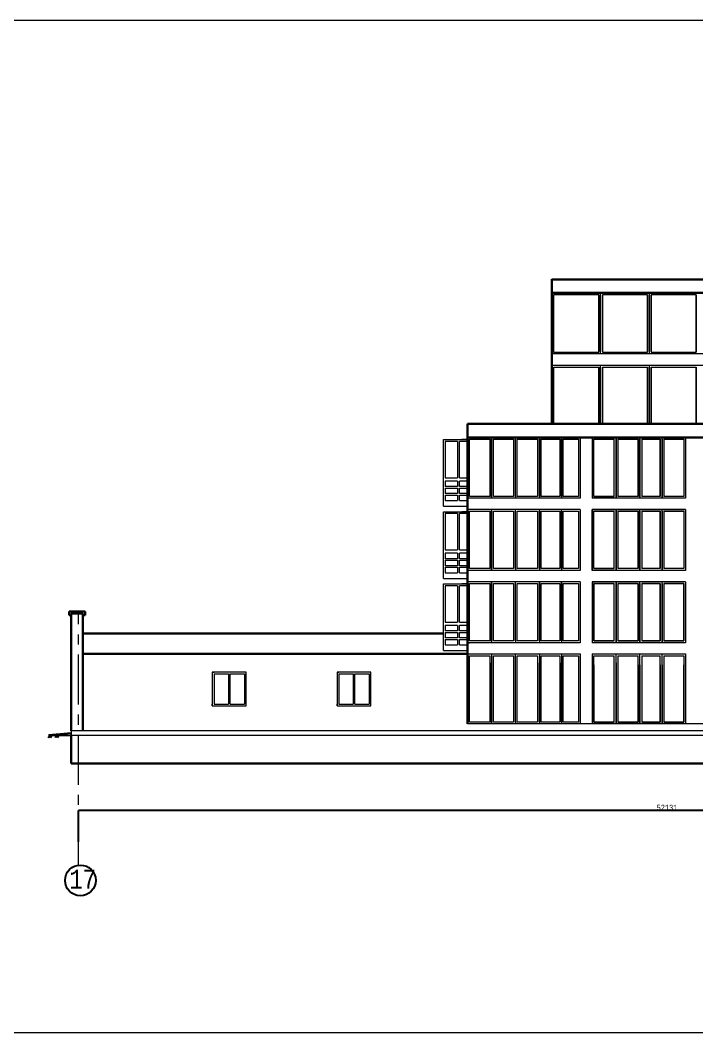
# Model space of a CAD drawing. Header units: millimetres. Extents: x -689206 to 4969298, y -1019800 to 703299.
# Drawn here: x 783052 to 813022, y -754220 to -709365 of the extents above; entities that cross this region are included whole.
import ezdxf

# ---------------------------------------------------------------- set-up
doc = ezdxf.new("R2010")
doc.units = ezdxf.units.MM
doc.linetypes.add('осеваяX2', pattern=[101.6, 63.5, -12.7, 12.7, -12.7])
doc.layers.add('РАЗМЕРЫ', color=7, linetype='Continuous', lineweight=9)
doc.layers.add('разрез2-2', color=7, linetype='Continuous')
doc.layers.add('сетка', color=104, linetype='Continuous')
doc.styles.add('Аннотативный', font='isocteur.ttf', dxfattribs={"width": 0.7, "height": 250})
doc.dimstyles.new('Аннотативный', dxfattribs={"dimscale": 0, "dimtxt": 250, "dimasz": 100, "dimexe": 1.25, "dimexo": 0.625, "dimtad": 1, "dimdec": 0, "dimtxsty": 'Аннотативный', "dimblk": 'ARCHTICK', "dimcen": 2.5, "dimadec": 0, "dimazin": 0, "dimtfac": 1, "dimtdec": 0, "dimtmove": 0, "dimatfit": 3, "dimfxl": 1, "dimarcsym": 0})

# ---------------------------------------------------------------- blocks, each defined once
blk = doc.blocks.new('_ArchTick')
at = {"color": 0, "linetype": 'ByBlock', "const_width": 0.15}
blk.add_lwpolyline([(-0.5, -0.5), (0.5, 0.5)], dxfattribs=at)
blk = doc.blocks.new('*D4719')
at = {"layer": 'Defpoints', "color": 0, "lineweight": 5, "ltscale": 35, "transparency": 16777216}
for p in [(785639, -744375), (785639, -745763), (837770, -745763)]:
    blk.add_point(p, dxfattribs=at)
at = {"layer": 'РАЗМЕРЫ', "color": 0, "lineweight": -2, "ltscale": 35, "transparency": 16777216}
for p, q in [((785639, -745762), (785639, -744374)), ((837770, -744375), (785639, -744375)), ((837770, -745762), (837770, -744374))]:
    blk.add_line(p, q, dxfattribs=at)
at = {"layer": 'РАЗМЕРЫ', "color": 0, "lineweight": -2, "ltscale": 35, "transparency": 16777216, "xscale": 100, "yscale": 100, "zscale": 100, "rotation": 180}
blk.add_blockref('_ArchTick', (785639, -744375), dxfattribs=at)
at = {"layer": 'РАЗМЕРЫ', "color": 0, "lineweight": -2, "ltscale": 35, "transparency": 16777216, "xscale": 100, "yscale": 100, "zscale": 100}
blk.add_blockref('_ArchTick', (837770, -744375), dxfattribs=at)
at = {"layer": 'РАЗМЕРЫ', "color": 0, "lineweight": 5, "ltscale": 35, "transparency": 16777216, "insert": (811704, -744249), "char_height": 250, "attachment_point": 5, "style": 'Аннотативный'}
blk.add_mtext('52131', dxfattribs=at)

msp = doc.modelspace()

# ---------------------------------------------------------------- linework, layer by layer
at = {"layer": 'РАЗМЕРЫ', "lineweight": 30, "ltscale": 35}
for p, q in [((806603, -727239.6), (806603, -720839.6)), ((806603, -720847.4), (838079.8, -720847.4)), ((806603, -721447.4), (837569.8, -721447.4)), ((802870.3, -727848.6), (802870.3, -727239.6)), ((802870.3, -727239.6), (830040.4, -727239.6)), ((802870.3, -727848.6), (830040.4, -727839.6)), ((802870.3, -740539.6), (802870.3, -727848.6)), ((785824.3, -735639.6), (785314.3, -735639.6)), ((785314.3, -735639.6), (785314.3, -736539.6)), ((785824.3, -736539.6), (785824.3, -735639.6)), ((785314.3, -736539.6), (785314.3, -740839.6)), ((785824.3, -736539.6), (785824.3, -740839.6)), ((801800.3, -736539.6), (785824.3, -736539.6)), ((785824.3, -736839.6), (785824.3, -736639.6)), ((785824.3, -740539.6), (785824.3, -737439.6)), ((785824.3, -737439.6), (802870.3, -737439.6)), ((785314.3, -742291.3), (785314.3, -741039.6)), ((785314.3, -742291.3), (838079.8, -742291.3))]:
    msp.add_line(p, q, dxfattribs=at)
at = {"layer": 'РАЗМЕРЫ', "lineweight": 5, "ltscale": 35}
for p, q in [((806603, -724147.4), (806603, -721447.4)), ((806603, -721447.4), (807124.2, -721447.4)), ((808683, -721527.4), (806683, -721527.4)), ((806683, -721527.4), (806683, -724067.4)), ((808683, -724067.4), (808683, -721527.4)), ((808683, -721527.4), (808683, -724039.6)), ((808683, -724067.4), (808683, -721527.4)), ((808763, -724147.4), (808763, -721447.4)), ((808763, -721527.4), (808763, -724039.6)), ((810843.2, -721527.4), (808843, -721527.4)), ((808843, -721527.4), (808843, -724067.4)), ((810843.2, -721527.4), (810843.2, -724039.6)), ((810843.2, -721527.4), (810843.2, -724039.6)), ((810843.2, -724067.4), (810843.2, -721527.4)), ((810923.2, -724147.4), (810923.2, -721447.4)), ((810923.2, -721527.4), (810923.2, -724039.6)), ((813003.2, -721527.4), (811003.2, -721527.4)), ((811003.2, -721527.4), (811003.2, -724067.4)), ((813003.2, -721527.4), (813003.2, -724067.4)), ((813003.2, -721527.4), (813003.2, -724067.4)), ((813003.2, -721527.4), (813003.2, -724067.4)), ((813003.2, -724067.4), (813003.2, -721527.4)), ((806603, -724147.4), (806603, -724067.4)), ((826276.1, -724147.4), (806603, -724147.4)), ((806683, -724067.4), (808683, -724067.4)), ((806683, -724067.4), (808683, -724067.4)), ((808843, -724067.4), (810843.2, -724067.4)), ((811003.2, -724067.4), (813003.2, -724067.4)), ((811003.2, -724067.4), (811054.5, -724067.4)), ((806603, -727239.6), (806603.2, -724647.4)), ((806603.2, -724647.4), (826276.1, -724647.4)), ((806683.2, -727239.6), (806683.2, -724727.4)), ((806683.2, -724727.4), (808683.2, -724727.4)), ((806683.2, -724727.4), (808683.2, -724727.4)), ((808683.2, -724727.4), (808683.2, -727239.6)), ((808683.2, -727239.6), (808683.2, -724727.4)), ((808763.2, -727239.6), (808763.2, -724647.4)), ((808763.2, -724727.4), (808763.2, -727239.6)), ((808843.2, -724727.4), (810843.2, -724727.4)), ((808843.2, -724727.4), (808843.2, -727239.6)), ((808843.2, -724727.4), (810843.2, -724727.4)), ((810843.2, -724727.4), (810843.2, -727239.6)), ((810843.2, -724727.4), (810843.2, -727239.6)), ((810843.2, -727239.6), (810843.2, -724727.4)), ((810923.2, -727239.6), (810923.2, -724647.4)), ((810923.2, -724727.4), (810923.2, -727239.6)), ((811003.2, -724727.4), (813003.2, -724727.4)), ((811003.2, -724727.4), (811003.2, -727239.6)), ((811003.2, -724727.4), (813003.2, -724727.4)), ((813003.2, -724727.4), (813003.2, -727239.6)), ((813003.2, -724727.4), (813003.2, -727239.6)), ((813003.2, -724727.4), (813003.2, -727239.6)), ((813003.2, -727239.6), (813003.2, -724727.4)), ((801800.3, -730639.6), (801800.3, -727939.6)), ((801800.3, -727939.6), (802870.3, -727939.6)), ((802870.3, -727939.6), (802620.3, -727939.6)), ((802950.3, -730459.6), (802950.3, -727919.6)), ((802950.3, -727919.6), (803850.3, -727919.6)), ((802950.3, -727919.6), (803850.3, -727919.6)), ((803850.3, -727919.6), (803850.3, -730459.6)), ((803930.3, -730459.6), (803930.3, -727839.6)), ((803930.3, -727839.6), (803930.3, -730539.6)), ((804010.3, -727919.6), (804910.3, -727919.6)), ((804010.3, -730459.6), (804010.3, -727919.6)), ((804010.3, -727919.6), (804910.3, -727919.6)), ((804910.3, -727919.6), (804910.3, -730459.6)), ((804910.3, -727919.6), (804910.3, -730459.6)), ((804990.3, -730459.6), (804990.3, -727839.6)), ((805070.3, -727919.6), (805970.3, -727919.6)), ((805070.3, -730459.6), (805070.3, -727919.6)), ((805070.3, -727919.6), (805970.3, -727919.6)), ((805970.3, -727919.6), (805970.3, -730459.6)), ((805970.3, -727919.6), (805970.3, -730459.6)), ((806050.3, -730459.6), (806050.3, -727839.6)), ((806050.3, -727839.6), (806050.3, -730539.6)), ((806130.3, -727919.6), (806950.3, -727919.6)), ((806130.3, -730459.6), (806130.3, -727919.6)), ((806130.3, -727919.6), (806950.3, -727919.6)), ((806603.2, -727847.4), (806603.2, -727847.4)), ((806950.3, -727919.6), (806950.3, -730459.6)), ((806950.3, -727919.6), (806950.3, -730459.6)), ((806950.3, -727919.6), (806950.3, -730459.6)), ((807030.3, -730459.6), (807030.3, -727839.6)), ((807030.3, -727839.6), (807030.3, -730539.6)), ((807030.3, -727919.6), (807030.3, -730459.6)), ((807110.3, -727919.6), (807781.3, -727919.6)), ((807110.3, -730459.6), (807110.3, -727919.6)), ((807781.3, -727919.6), (807781.3, -730459.6)), ((807861.3, -727839.6), (807861.3, -730539.6)), ((808387.5, -727846.8), (808387.5, -730539.6)), ((808467.5, -730459.6), (808467.5, -727919.6)), ((808467.5, -727919.6), (809367.5, -727919.6)), ((809367.5, -730459.6), (809367.5, -727919.6)), ((809447.5, -730539.6), (809447.5, -727839.6)), ((809447.5, -727839.6), (809447.5, -727919.6)), ((809447.5, -727919.6), (809447.5, -730539.6)), ((809527.5, -727919.6), (810427.5, -727919.6)), ((809527.5, -727919.6), (809527.5, -730459.6)), ((809527.5, -727919.6), (810427.5, -727919.6)), ((810427.5, -727919.6), (810427.5, -730459.6)), ((810427.5, -730459.6), (810427.5, -727919.6)), ((810507.5, -730539.6), (810507.5, -727839.6)), ((810507.5, -727919.6), (810507.5, -730539.6)), ((810587.5, -727919.6), (811407.5, -727919.6)), ((810587.5, -727919.6), (810587.5, -730459.6)), ((810587.5, -727919.6), (811407.5, -727919.6)), ((811407.5, -727919.6), (811407.5, -730459.6)), ((811407.5, -730459.6), (811407.5, -727919.6)), ((811487.5, -730539.6), (811487.5, -727839.6)), ((811487.5, -727919.6), (811487.5, -730459.6)), ((811487.5, -727919.6), (811487.5, -730539.6)), ((811567.5, -727919.6), (812450.4, -727919.6)), ((811567.5, -727919.6), (811567.5, -730459.6)), ((812450.4, -727919.6), (812450.4, -730459.6)), ((812530.6, -727845.4), (812530.6, -730539.6)), ((802429.6, -728019.6), (801880.3, -728019.6)), ((801880.3, -728019.6), (801880.3, -729629.6)), ((802429.6, -728019.6), (802429.6, -729629.6)), ((802870.3, -728019.6), (802509.6, -728019.6)), ((802509.6, -729629.6), (802509.6, -728019.6)), ((801880.3, -729629.6), (802429.6, -729629.6)), ((801880.3, -729779.6), (801880.3, -730019.6)), ((802429.6, -729779.6), (801880.3, -729779.6)), ((802429.6, -729779.6), (802429.6, -730019.6)), ((802509.6, -729629.6), (802870.3, -729629.6)), ((802870.3, -729779.6), (802509.6, -729779.6)), ((802509.6, -730019.6), (802509.6, -729779.6)), ((802429.6, -730019.6), (801880.3, -730019.6)), ((801880.3, -730089.6), (801880.3, -730329.6)), ((801880.3, -730089.6), (802429.6, -730089.6)), ((802429.6, -730089.6), (802429.6, -730329.6)), ((802870.3, -730019.6), (802509.6, -730019.6)), ((802509.6, -730089.6), (802870.3, -730089.6)), ((802509.6, -730329.6), (802509.6, -730089.6)), ((801800.3, -730889.6), (801800.3, -730639.6)), ((802429.6, -730329.6), (801880.3, -730329.6)), ((801880.3, -730399.6), (801880.3, -730639.6)), ((801880.3, -730399.6), (802429.6, -730399.6)), ((801880.3, -730639.6), (802429.6, -730639.6)), ((802429.6, -730399.6), (802429.6, -730639.6)), ((802870.3, -730329.6), (802509.6, -730329.6)), ((802509.6, -730399.6), (802870.3, -730399.6)), ((802509.6, -730639.6), (802509.6, -730399.6)), ((802509.6, -730639.6), (802870.3, -730639.6)), ((802870.3, -731039.6), (802870.3, -730539.6)), ((807861.3, -730539.6), (802870.3, -730539.6)), ((803850.3, -730459.6), (802950.3, -730459.6)), ((803930.3, -730539.6), (803930.3, -730459.6)), ((804910.3, -730459.6), (804010.3, -730459.6)), ((804990.3, -730459.6), (804990.3, -730539.6)), ((805970.3, -730459.6), (805070.3, -730459.6)), ((806950.3, -730459.6), (806130.3, -730459.6)), ((807781.3, -730459.6), (807110.3, -730459.6)), ((812530.6, -730539.6), (808387.5, -730539.6)), ((809367.5, -730459.6), (808467.5, -730459.6)), ((808467.5, -730459.6), (809367.5, -730459.6)), ((810427.5, -730459.6), (809527.5, -730459.6)), ((811407.5, -730459.6), (810587.5, -730459.6)), ((812450.4, -730459.6), (811567.5, -730459.6)), ((801800.3, -730889.6), (802870.3, -730889.6)), ((801800.3, -733839.6), (801800.3, -731139.6)), ((801800.3, -731139.6), (802870.3, -731139.6)), ((802870.3, -731139.6), (802620.3, -731139.6)), ((807861.3, -731041.7), (802870.3, -731041.7)), ((802950.3, -733659.6), (802950.3, -731119.6)), ((802950.3, -731119.6), (803850.3, -731119.6)), ((802950.3, -731119.6), (803850.3, -731119.6)), ((803850.3, -731119.6), (803850.3, -733659.6)), ((803930.3, -733659.6), (803930.3, -731039.6)), ((803930.3, -731039.6), (803930.3, -733739.6)), ((804010.3, -731119.6), (804910.3, -731119.6)), ((804010.3, -733659.6), (804010.3, -731119.6)), ((804010.3, -731119.6), (804910.3, -731119.6)), ((804910.3, -731119.6), (804910.3, -733659.6)), ((804910.3, -731119.6), (804910.3, -733659.6)), ((804990.3, -733659.6), (804990.3, -731039.6)), ((805070.3, -731119.6), (805970.3, -731119.6)), ((805070.3, -733659.6), (805070.3, -731119.6)), ((805070.3, -731119.6), (805970.3, -731119.6)), ((805970.3, -731119.6), (805970.3, -733659.6)), ((805970.3, -731119.6), (805970.3, -733659.6)), ((806050.3, -733659.6), (806050.3, -731039.6)), ((806050.3, -731039.6), (806050.3, -733739.6)), ((806130.3, -731119.6), (806950.3, -731119.6)), ((806130.3, -733659.6), (806130.3, -731119.6)), ((806130.3, -731119.6), (806950.3, -731119.6)), ((806950.3, -731119.6), (806950.3, -733659.6)), ((806950.3, -731119.6), (806950.3, -733659.6)), ((806950.3, -731119.6), (806950.3, -733659.6)), ((807030.3, -733659.6), (807030.3, -731039.6)), ((807030.3, -731039.6), (807030.3, -733739.6)), ((807030.3, -731119.6), (807030.3, -733659.6)), ((807110.3, -731119.6), (807781.3, -731119.6)), ((807110.3, -733659.6), (807110.3, -731119.6)), ((807781.3, -731119.6), (807781.3, -733659.6)), ((807861.3, -731041.7), (807861.3, -733739.6)), ((812530.6, -731041.7), (808387.5, -731041.7)), ((808387.5, -731041.7), (808387.5, -733739.6)), ((808387.5, -731041.7), (812530.6, -731041.7)), ((808387.5, -733739.6), (808387.5, -731041.7)), ((808467.5, -733659.6), (808467.5, -731119.6)), ((808467.5, -731119.6), (809367.5, -731119.6)), ((809367.5, -733659.6), (809367.5, -731119.6)), ((809447.5, -733739.6), (809447.5, -731039.6)), ((809447.5, -731039.6), (809447.5, -731119.6)), ((809447.5, -731119.6), (809447.5, -733739.6)), ((809527.5, -731119.6), (810427.5, -731119.6)), ((809527.5, -731119.6), (809527.5, -733659.6)), ((809527.5, -731119.6), (810427.5, -731119.6)), ((810427.5, -731119.6), (810427.5, -733659.6)), ((810427.5, -733659.6), (810427.5, -731119.6)), ((810507.5, -733739.6), (810507.5, -731039.6)), ((810507.5, -731119.6), (810507.5, -733739.6)), ((810587.5, -731119.6), (811407.5, -731119.6)), ((810587.5, -731119.6), (810587.5, -733659.6)), ((810587.5, -731119.6), (811407.5, -731119.6)), ((811407.5, -731119.6), (811407.5, -733659.6)), ((811407.5, -733659.6), (811407.5, -731119.6)), ((811487.5, -733739.6), (811487.5, -731039.6)), ((811487.5, -731119.6), (811487.5, -733659.6)), ((811487.5, -731119.6), (811487.5, -733739.6)), ((811567.5, -731119.6), (812450.4, -731119.6)), ((811567.5, -731119.6), (811567.5, -733659.6)), ((812450.4, -731119.6), (812450.4, -733659.6)), ((812530.6, -731041.7), (812530.6, -733739.6)), ((812530.6, -731041.7), (812530.6, -733739.6)), ((802429.6, -731219.6), (801880.3, -731219.6)), ((801880.3, -731219.6), (801880.3, -732829.6)), ((802429.6, -731219.6), (802429.6, -732829.6)), ((802870.3, -731219.6), (802509.6, -731219.6)), ((802509.6, -732829.6), (802509.6, -731219.6)), ((801880.3, -732829.6), (802429.6, -732829.6)), ((802509.6, -732829.6), (802870.3, -732829.6)), ((801880.3, -732979.6), (801880.3, -733219.6)), ((802429.6, -732979.6), (801880.3, -732979.6)), ((802429.6, -733219.6), (801880.3, -733219.6)), ((801880.3, -733289.6), (801880.3, -733529.6)), ((801880.3, -733289.6), (802429.6, -733289.6)), ((802429.6, -732979.6), (802429.6, -733219.6)), ((802429.6, -733289.6), (802429.6, -733529.6)), ((802870.3, -732979.6), (802509.6, -732979.6)), ((802509.6, -733219.6), (802509.6, -732979.6)), ((802870.3, -733219.6), (802509.6, -733219.6)), ((802509.6, -733289.6), (802870.3, -733289.6)), ((802509.6, -733529.6), (802509.6, -733289.6)), ((802429.6, -733529.6), (801880.3, -733529.6)), ((801880.3, -733599.6), (801880.3, -733839.6)), ((801880.3, -733599.6), (802429.6, -733599.6)), ((802429.6, -733599.6), (802429.6, -733839.6)), ((802870.3, -733529.6), (802509.6, -733529.6)), ((802509.6, -733599.6), (802870.3, -733599.6)), ((802509.6, -733839.6), (802509.6, -733599.6)), ((802870.3, -734239.6), (802870.3, -733739.6)), ((807861.3, -733739.6), (802870.3, -733739.6)), ((803850.3, -733659.6), (802950.3, -733659.6)), ((803930.3, -733739.6), (803930.3, -733659.6)), ((804910.3, -733659.6), (804010.3, -733659.6)), ((804990.3, -733659.6), (804990.3, -733739.6)), ((805970.3, -733659.6), (805070.3, -733659.6)), ((806950.3, -733659.6), (806130.3, -733659.6)), ((807781.3, -733659.6), (807110.3, -733659.6)), ((812530.6, -733739.6), (808387.5, -733739.6)), ((812530.6, -733739.6), (808387.5, -733739.6)), ((809367.5, -733659.6), (808467.5, -733659.6)), ((808467.5, -733659.6), (809367.5, -733659.6)), ((810427.5, -733659.6), (809527.5, -733659.6)), ((811407.5, -733659.6), (810587.5, -733659.6)), ((812450.4, -733659.6), (811567.5, -733659.6)), ((801800.3, -734089.6), (801800.3, -733839.6)), ((801800.3, -734089.6), (802870.3, -734089.6)), ((801880.3, -733839.6), (802429.6, -733839.6)), ((802509.6, -733839.6), (802870.3, -733839.6)), ((807861.3, -734239.6), (802870.3, -734239.6)), ((803930.3, -736859.6), (803930.3, -734239.6)), ((803930.3, -734239.6), (803930.3, -736939.6)), ((804990.3, -736859.6), (804990.3, -734239.6)), ((806050.3, -736859.6), (806050.3, -734239.6)), ((806050.3, -734239.6), (806050.3, -736939.6)), ((807030.3, -736859.6), (807030.3, -734239.6)), ((807030.3, -734239.6), (807030.3, -736939.6)), ((807861.3, -734239.6), (807861.3, -736939.6)), ((812530.6, -734239.6), (808387.5, -734239.6)), ((808387.5, -734239.6), (808387.5, -736939.6)), ((808387.5, -734239.6), (808467.5, -734239.6)), ((808387.5, -734239.6), (808467.5, -734239.6)), ((809447.5, -736939.6), (809447.5, -734239.6)), ((809447.5, -734239.6), (809447.5, -734319.6)), ((810507.5, -736939.6), (810507.5, -734239.6)), ((811487.5, -736939.6), (811487.5, -734239.6)), ((812530.6, -734239.6), (812530.6, -736939.6)), ((801800.3, -737039.6), (801800.3, -734339.6)), ((801800.3, -734339.6), (802870.3, -734339.6)), ((802429.6, -734419.6), (801880.3, -734419.6)), ((801880.3, -734419.6), (801880.3, -736029.6)), ((802429.6, -734419.6), (802429.6, -736029.6)), ((802870.3, -734419.6), (802509.6, -734419.6)), ((802509.6, -736029.6), (802509.6, -734419.6)), ((802870.3, -734339.6), (802620.3, -734339.6)), ((802950.3, -736859.6), (802950.3, -734319.6)), ((802950.3, -734319.6), (803850.3, -734319.6)), ((802950.3, -734319.6), (803850.3, -734319.6)), ((803850.3, -734319.6), (803850.3, -736859.6)), ((804010.3, -734319.6), (804910.3, -734319.6)), ((804010.3, -736859.6), (804010.3, -734319.6)), ((804010.3, -734319.6), (804910.3, -734319.6)), ((804910.3, -734319.6), (804910.3, -736859.6)), ((804910.3, -734319.6), (804910.3, -736859.6)), ((805070.3, -734319.6), (805970.3, -734319.6)), ((805070.3, -736859.6), (805070.3, -734319.6)), ((805070.3, -734319.6), (805970.3, -734319.6)), ((805970.3, -734319.6), (805970.3, -736859.6)), ((805970.3, -734319.6), (805970.3, -736859.6)), ((806130.3, -734319.6), (806950.3, -734319.6)), ((806130.3, -736859.6), (806130.3, -734319.6)), ((806130.3, -734319.6), (806950.3, -734319.6)), ((806950.3, -734319.6), (806950.3, -736859.6)), ((806950.3, -734319.6), (806950.3, -736859.6)), ((806950.3, -734319.6), (806950.3, -736859.6)), ((807030.3, -734319.6), (807030.3, -736859.6)), ((807110.3, -734319.6), (807781.3, -734319.6)), ((807110.3, -736859.6), (807110.3, -734319.6)), ((807781.3, -734319.6), (807781.3, -736859.6)), ((808467.5, -734319.6), (808467.5, -736859.6)), ((809367.5, -734319.6), (808467.5, -734319.6)), ((808467.5, -736859.6), (808467.5, -734319.6)), ((808467.5, -734319.6), (809367.5, -734319.6)), ((809367.5, -736859.6), (809367.5, -734319.6)), ((809447.5, -734319.6), (809447.5, -736939.6)), ((810427.5, -734319.6), (809527.5, -734319.6)), ((809527.5, -734319.6), (810427.5, -734319.6)), ((809527.5, -734319.6), (809527.5, -736859.6)), ((809527.5, -734319.6), (810427.5, -734319.6)), ((810427.5, -734319.6), (810427.5, -736859.6)), ((810427.5, -736859.6), (810427.5, -734319.6)), ((810507.5, -734319.6), (810507.5, -736939.6)), ((811407.5, -734319.6), (810587.5, -734319.6)), ((810587.5, -734319.6), (811407.5, -734319.6)), ((810587.5, -734319.6), (810587.5, -736859.6)), ((810587.5, -734319.6), (811407.5, -734319.6)), ((811407.5, -734319.6), (811407.5, -736859.6)), ((811407.5, -736859.6), (811407.5, -734319.6)), ((811487.5, -734319.6), (811487.5, -736859.6)), ((811487.5, -734319.6), (811487.5, -736939.6)), ((812450.6, -734319.6), (811567.5, -734319.6)), ((811567.5, -734319.6), (812450.4, -734319.6)), ((811567.5, -734319.6), (811567.5, -736859.6)), ((812450.4, -734319.6), (812450.4, -736859.6)), ((812450.6, -736859.6), (812450.6, -734319.6)), ((801880.3, -736029.6), (802429.6, -736029.6)), ((802509.6, -736029.6), (802870.3, -736029.6)), ((801880.3, -736179.6), (801880.3, -736419.6)), ((802429.6, -736179.6), (801880.3, -736179.6)), ((802429.6, -736419.6), (801880.3, -736419.6)), ((801880.3, -736489.6), (801880.3, -736729.6)), ((801880.3, -736489.6), (802429.6, -736489.6)), ((802429.6, -736179.6), (802429.6, -736419.6)), ((802429.6, -736489.6), (802429.6, -736729.6)), ((802870.3, -736179.6), (802509.6, -736179.6)), ((802509.6, -736419.6), (802509.6, -736179.6)), ((802870.3, -736419.6), (802509.6, -736419.6)), ((802509.6, -736489.6), (802870.3, -736489.6)), ((802509.6, -736729.6), (802509.6, -736489.6)), ((802429.6, -736729.6), (801880.3, -736729.6)), ((801880.3, -736799.6), (801880.3, -737039.6)), ((801880.3, -736799.6), (802429.6, -736799.6)), ((802429.6, -736799.6), (802429.6, -737039.6)), ((802870.3, -736729.6), (802509.6, -736729.6)), ((802509.6, -736799.6), (802870.3, -736799.6)), ((802509.6, -737039.6), (802509.6, -736799.6)), ((807861.3, -736939.6), (802870.3, -736939.6)), ((802870.3, -736939.6), (802950.3, -736939.6)), ((803850.3, -736859.6), (802950.3, -736859.6)), ((803930.3, -736939.6), (803930.3, -736859.6)), ((804910.3, -736859.6), (804010.3, -736859.6)), ((804990.3, -736859.6), (804990.3, -736939.6)), ((805970.3, -736859.6), (805070.3, -736859.6)), ((806950.3, -736859.6), (806130.3, -736859.6)), ((807781.3, -736859.6), (807110.3, -736859.6)), ((812530.6, -736939.6), (808387.5, -736939.6)), ((808467.5, -736859.6), (809367.5, -736859.6)), ((809367.5, -736859.6), (808467.5, -736859.6)), ((808467.5, -736859.6), (809367.5, -736859.6)), ((809527.5, -736859.6), (810427.5, -736859.6)), ((810427.5, -736859.6), (809527.5, -736859.6)), ((810587.5, -736859.6), (811407.5, -736859.6)), ((811407.5, -736859.6), (810587.5, -736859.6)), ((811567.5, -736859.6), (812450.6, -736859.6)), ((812450.4, -736859.6), (811567.5, -736859.6)), ((801800.3, -737289.6), (801800.3, -737039.6)), ((801800.3, -737289.6), (802870.3, -737289.6)), ((801880.3, -737039.6), (802429.6, -737039.6)), ((802509.6, -737039.6), (802870.3, -737039.6)), ((802870.3, -737439.6), (802870.3, -737519.6)), ((802870.3, -737439.6), (807861.3, -737439.6)), ((802950.3, -740459.6), (802950.3, -737519.6)), ((802950.3, -737519.6), (803850.3, -737519.6)), ((803850.3, -737519.6), (803850.3, -740459.6)), ((803930.3, -737439.6), (803930.3, -740539.6)), ((803930.3, -740459.6), (803930.3, -737839.6)), ((804010.3, -740459.6), (804010.3, -737519.6)), ((804010.3, -737519.6), (804910.3, -737519.6)), ((804910.3, -737519.6), (804910.3, -740459.6)), ((804990.3, -740459.6), (804990.3, -737439.6)), ((805070.3, -740459.6), (805070.3, -737519.6)), ((805070.3, -737519.6), (805970.3, -737519.6)), ((805970.3, -737519.6), (805970.3, -740459.6)), ((806050.3, -737439.6), (806050.3, -740539.6)), ((806050.3, -740459.6), (806050.3, -737839.6)), ((806130.3, -740459.6), (806130.3, -737519.6)), ((806130.3, -737519.6), (806950.3, -737519.6)), ((806950.3, -737519.6), (806950.3, -740459.6)), ((807030.3, -737439.6), (807030.3, -740539.6)), ((807030.3, -740459.6), (807030.3, -737839.6)), ((807110.3, -740459.6), (807110.3, -737519.6)), ((807110.3, -737519.6), (807781.3, -737519.6)), ((807781.3, -737519.6), (807781.3, -740459.6)), ((807861.3, -737439.6), (807861.3, -740539.6)), ((808387.5, -737439.6), (808387.5, -740539.6)), ((808387.5, -737439.6), (808387.5, -737519.6)), ((808387.5, -737439.6), (812530.6, -737439.6)), ((808467.5, -740459.6), (808467.5, -737519.6)), ((808467.5, -737519.6), (809367.5, -737519.6)), ((809367.5, -740459.6), (809367.5, -737519.6)), ((809447.5, -740539.6), (809447.5, -737439.6)), ((809447.5, -737839.6), (809447.5, -737919.6)), ((809527.5, -737519.6), (809527.5, -740459.6)), ((809527.5, -737519.6), (810427.5, -737519.6)), ((810427.5, -740459.6), (810427.5, -737519.6)), ((810507.5, -740539.6), (810507.5, -737439.6)), ((810587.5, -737519.6), (810587.5, -740459.6)), ((810587.5, -737519.6), (811407.5, -737519.6)), ((811407.5, -740459.6), (811407.5, -737519.6)), ((811487.5, -740539.6), (811487.5, -737439.6)), ((811567.5, -737519.6), (811567.5, -740459.6)), ((811567.5, -737519.6), (812450.4, -737519.6)), ((812450.4, -737519.6), (812450.4, -740459.6)), ((812530.6, -737439.6), (812530.6, -740539.6)), ((793061, -738239.6), (791561, -738239.6)), ((791561, -738239.6), (791561, -739739.6)), ((791561, -738239.6), (791561, -739739.6)), ((793061, -738239.6), (791561, -738239.6)), ((791561, -738239.6), (791641, -738239.6)), ((791641, -738319.6), (791641, -739659.6)), ((791641, -738319.6), (792271, -738319.6)), ((792271, -738319.6), (792271, -739659.6)), ((792351, -738319.6), (792981, -738319.6)), ((792351, -739659.6), (792351, -738319.6)), ((792981, -738319.6), (792981, -739659.6)), ((793061, -739739.6), (793061, -738239.6)), ((793061, -739739.6), (793061, -738239.6)), ((797086.1, -738239.6), (797086.1, -739739.6)), ((798586.1, -738239.6), (797086.1, -738239.6)), ((797086.1, -738239.6), (797166.1, -738239.6)), ((797166.1, -738319.6), (797166.1, -739659.6)), ((797166.1, -738319.6), (797796.1, -738319.6)), ((797796.1, -738319.6), (797796.1, -739659.6)), ((797876.1, -738319.6), (798506.1, -738319.6)), ((797876.1, -739659.6), (797876.1, -738319.6)), ((798506.1, -738319.6), (798506.1, -739659.6)), ((798586.1, -739739.6), (798586.1, -738239.6)), ((804910.3, -737919.6), (804910.3, -740459.6)), ((805970.3, -737919.6), (805970.3, -740459.6)), ((806950.3, -737919.6), (806950.3, -740459.6)), ((806950.3, -737919.6), (806950.3, -740459.6)), ((807030.3, -737919.6), (807030.3, -740459.6)), ((808467.5, -737919.6), (808467.5, -740459.6)), ((809447.5, -737919.6), (809447.5, -740539.6)), ((810427.5, -737919.6), (810427.5, -740459.6)), ((810507.5, -737919.6), (810507.5, -740539.6)), ((811407.5, -737919.6), (811407.5, -740459.6)), ((811487.5, -737919.6), (811487.5, -740459.6)), ((811487.5, -737919.6), (811487.5, -740539.6)), ((812450.6, -740459.6), (812450.6, -737919.6)), ((791561, -739739.6), (791561, -739659.6)), ((791641, -739659.6), (792271, -739659.6)), ((792351, -739659.6), (792981, -739659.6)), ((797086.1, -739739.6), (797086.1, -739659.6)), ((797166.1, -739659.6), (797796.1, -739659.6)), ((797876.1, -739659.6), (798506.1, -739659.6)), ((791561, -739739.6), (793004.4, -739739.6)), ((791561, -739739.6), (793061, -739739.6)), ((791561, -739739.6), (793061, -739739.6)), ((797086.1, -739739.6), (798586.1, -739739.6)), ((803850.3, -740459.6), (802950.3, -740459.6)), ((803930.3, -740539.6), (803930.3, -740459.6)), ((804910.3, -740459.6), (804010.3, -740459.6)), ((804990.3, -740459.6), (804990.3, -740539.6)), ((805970.3, -740459.6), (805070.3, -740459.6)), ((806950.3, -740459.6), (806130.3, -740459.6)), ((807781.3, -740459.6), (807110.3, -740459.6)), ((808467.5, -740459.6), (809367.5, -740459.6)), ((809367.5, -740459.6), (808467.5, -740459.6)), ((808467.5, -740459.6), (809367.5, -740459.6)), ((809527.5, -740459.6), (810427.5, -740459.6)), ((810427.5, -740459.6), (809527.5, -740459.6)), ((810587.5, -740459.6), (811407.5, -740459.6)), ((811407.5, -740459.6), (810587.5, -740459.6)), ((811567.5, -740459.6), (812450.6, -740459.6)), ((812450.4, -740459.6), (811567.5, -740459.6)), ((838079.8, -740839.6), (785314.3, -740839.6)), ((785314.3, -740839.6), (785314.3, -741039.6)), ((785314.3, -741039.6), (838079.8, -741039.6))]:
    msp.add_line(p, q, dxfattribs=at)
at = {"layer": 'РАЗМЕРЫ', "lineweight": 9, "ltscale": 35}
for p, q in [((802870.3, -727848.6), (802870.3, -736539.6)), ((785824.3, -736539.6), (785824.3, -737539.6)), ((837569.8, -740539.6), (802870.3, -740539.6))]:
    msp.add_line(p, q, dxfattribs=at)
at = {"layer": 'РАЗМЕРЫ', "linetype": 'ByBlock', "lineweight": 30, "ltscale": 35}
for p, q in [((785314.3, -735564.6), (785214.3, -735564.6)), ((785214.3, -735564.6), (785214.3, -735714.6)), ((785924.3, -735564.6), (785314.3, -735564.6)), ((785924.3, -735639.6), (785924.3, -735564.6)), ((785214.3, -735714.6), (785314.3, -735714.6)), ((785824.3, -735714.6), (785924.3, -735714.6)), ((785924.3, -735714.6), (785924.3, -735639.6))]:
    msp.add_line(p, q, dxfattribs=at)
at = {"layer": 'РАЗМЕРЫ', "linetype": 'осеваяX2', "lineweight": 5, "ltscale": 35}
msp.add_line((785638.9, -746794.6), (785638.9, -735639.6), dxfattribs=at)
at = {"layer": 'РАЗМЕРЫ', "lineweight": 5, "ltscale": 35}
msp.add_lwpolyline([(639384.7, -709364.6), (848589.7, -709364.6), (848589.7, -754220.3), (639384.7, -754220.3)], close=True, dxfattribs=at)
at = {"layer": 'разрез2-2'}
for p, q in [((784314.3, -741019.6), (785314.3, -740931.5)), ((785314.3, -740951.5), (784314.3, -741039.6)), ((784314.3, -741019.6), (784314.3, -741039.6)), ((784314.3, -741039.6), (785314.3, -741039.6))]:
    msp.add_line(p, q, dxfattribs=at)
at = {"layer": 'разрез2-2', "lineweight": 15}
for points in [[(784347.6, -741039.6), (784278, -741158.9)], [(784407.3, -741039.6), (784338.9, -741158.9)], [(784468.2, -741039.6), (784398.6, -741158.9)], [(784648.4, -741039.6), (784578.8, -741158.9)], [(784708.1, -741039.6), (784639.7, -741158.9)], [(784769, -741039.6), (784699.4, -741158.9)]]:
    msp.add_lwpolyline(points, dxfattribs=at)
at = {"layer": 'сетка', "color": 0}
msp.add_circle((785715.8, -747471), 680.7, dxfattribs=at)

# ---------------------------------------------------------------- texts
at = {"layer": 'РАЗМЕРЫ', "lineweight": 5, "ltscale": 35, "insert": (785230.3, -746993.2), "char_height": 841.28, "width": 7009.377, "attachment_point": 1, "style": 'Аннотативный'}
msp.add_mtext('17', dxfattribs=at)

# ---------------------------------------------------------------- dimensions: what is measured, and where the dimension line sits
at = {"layer": 'РАЗМЕРЫ', "lineweight": 5, "ltscale": 35}
dim = msp.add_linear_dim(base=(785638.9, -744374.8), p1=(837769.8, -745762.9), p2=(785638.9, -745762.9), dimstyle='Аннотативный', dxfattribs=at)
dim.commit()
dim.dimension.update_dxf_attribs({"geometry": '*D4719', "text_midpoint": (811704.3, -744374.8), "dimtype": 160})

doc.saveas('drawing.dxf')
